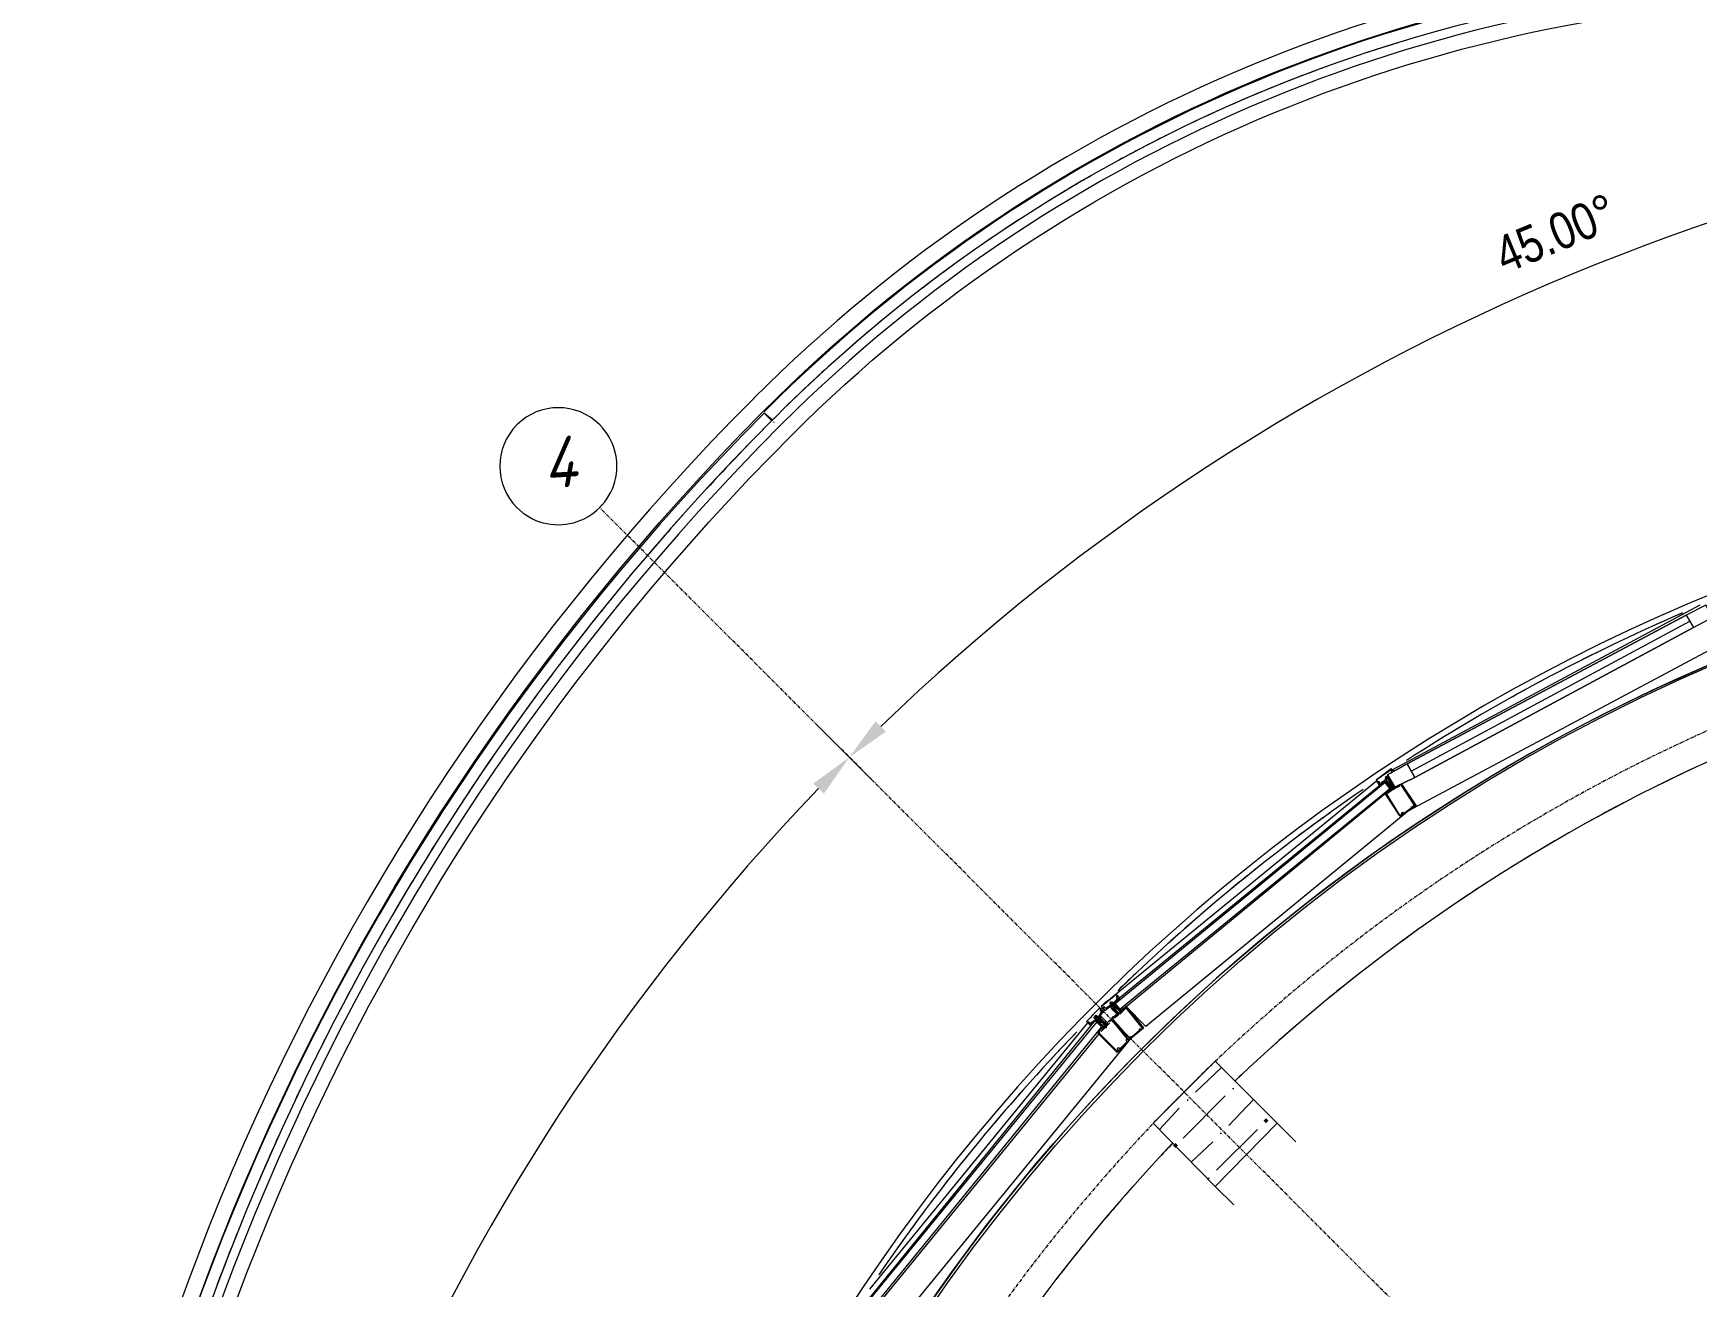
# Model space of a CAD drawing. Header units: millimetres. Extents: x 223 to 163467, y -12002 to 99672.
# Drawn here: x 89612 to 95294, y 3530 to 7812 of the extents above; entities that cross this region are included whole.
import ezdxf

# ---------------------------------------------------------------- set-up
doc = ezdxf.new("R2010")
doc.units = ezdxf.units.MM
doc.linetypes.add('ADSK_Линия сетки', pattern=[21, 12, -3, 3, -3])
for name, color, linetype, lineweight in [('A-ANNO-DIMS', 7, 'Continuous', 9), ('S-GRID', 7, 'Continuous', 9), ('S-GRID-IDEN', 7, 'Continuous', 9)]:
    doc.layers.add(name, color=color, linetype=linetype, lineweight=lineweight)
for name, color, linetype in [('PDF _A-AREA', 7, 'Continuous'), ('PDF _A-CLNG', 7, 'Continuous'), ('PDF _A-DETL', 7, 'Continuous'), ('PDF _A-DETL-GENF', 7, 'Continuous'), ('PDF _A-FLOR', 7, 'Continuous'), ('PDF _A-GLAZ', 7, 'Continuous'), ('PDF _A-GLAZ-CURT', 7, 'Continuous'), ('PDF _A-GLAZ-CWMG', 7, 'Continuous'), ('PDF _I-WALL', 7, 'Continuous'), ('PDF _S-BEAM', 7, 'Continuous'), ('PDF _S-COLS', 7, 'Continuous'), ('PDF _Ограждение', 7, 'Continuous')]:
    doc.layers.add(name, color=color, linetype=linetype)
doc.styles.add('GOST Common_I', font='ARIALN.TTF', dxfattribs={"height": 175})
doc.styles.add('GOST Common_I_6', font='ARIALN.TTF', dxfattribs={"height": 125})
doc.dimstyles.new('Диагональ_-_Gost_2_5мм', dxfattribs={"dimscale": 304.8, "dimtxt": 125.714375, "dimasz": 0.492126, "dimexe": 0.393701, "dimexo": 0.246063, "dimgap": 0.287073, "dimtad": 1, "dimdec": 0, "dimzin": 0, "dimdsep": 46, "dimtxsty": 'GOST Common_I_6', "dimsah": 1, "dimcen": 0.09, "dimdle": 0.393701, "dimazin": 0, "dimtfac": 1, "dimtdec": 4, "dimtix": 1, "dimtmove": 0, "dimatfit": 3, "dimfxl": 1, "dimtvp": 1, "dimtfill": 1, "dimtolj": 1, "dimtzin": 0, "dimarcsym": 2})

# ---------------------------------------------------------------- blocks, each defined once
blk = doc.blocks.new('Ось сетки - D8-489723-1 этаж')
at = {"layer": 'S-GRID-IDEN'}
for start, end in [(360, 180), (180, 360)]:
    blk.add_arc((0, 0), 4, start, end, dxfattribs=at)
blk = doc.blocks.new('*D333')
at = {"layer": 'A-ANNO-DIMS', "color": 0, "lineweight": -2, "transparency": 16777216}
for p, q in [((81110.1, 24600.2), (81311.7, 24398.7)), ((78830.9, 19097.7), (79115.9, 19097.7))]:
    blk.add_line(p, q, dxfattribs=at)
blk.add_arc((86612.7, 19097.7), 7616.7, 136.12837, 178.87163, dxfattribs=at)
at = {"layer": 'A-ANNO-DIMS', "color": 0, "transparency": 16777216}
for points in [[(81104, 24393.9), (81139.7, 24358.9), (81226.8, 24483.5)], [(79022.4, 19247.4), (78972.4, 19247.9), (78995.9, 19097.7)]]:
    blk.add_solid(points, dxfattribs=at)
at = {"layer": 'Defpoints', "color": 0, "transparency": 16777216}
for p in [(81057.1, 24653.2), (80016.4, 22906), (78755.9, 19097.7), (86612.7, 19097.7)]:
    blk.add_point(p, dxfattribs=at)
at = {"layer": 'A-ANNO-DIMS', "color": 0, "transparency": 16777216, "insert": (79437.1, 22069.9), "char_height": 125, "width": 588.088, "attachment_point": 5, "rotation": 67.5, "style": 'GOST Common_I_6', "bg_fill": 3, "box_fill_scale": 1.1, "bg_fill_color": 256, "bg_fill_true_color": 13158600, "bg_fill_transparency": 0}
blk.add_mtext('\\A1;45.00°', dxfattribs=at)
blk = doc.blocks.new('*D334')
at = {"layer": 'A-ANNO-DIMS', "color": 0, "lineweight": -2, "transparency": 16777216}
for p, q in [((86612.7, 26879.4), (86612.7, 26594.4)), ((81110.1, 24600.2), (81311.7, 24398.7))]:
    blk.add_line(p, q, dxfattribs=at)
blk.add_arc((86612.7, 19097.7), 7616.7, 91.12837, 133.87163, dxfattribs=at)
at = {"layer": 'A-ANNO-DIMS', "color": 0, "transparency": 16777216}
for points in [[(86462.4, 26737.9), (86462.9, 26687.9), (86612.7, 26714.4)], [(81351.4, 24570.7), (81316.4, 24606.4), (81226.8, 24483.5)]]:
    blk.add_solid(points, dxfattribs=at)
at = {"layer": 'Defpoints', "color": 0, "transparency": 16777216}
for p in [(86612.7, 26954.4), (84641.3, 26454.9), (81057.1, 24653.2), (86612.7, 19097.7)]:
    blk.add_point(p, dxfattribs=at)
at = {"layer": 'A-ANNO-DIMS', "color": 0, "transparency": 16777216, "insert": (83640.4, 26273.2), "char_height": 125, "width": 588.088, "attachment_point": 5, "rotation": 22.5, "style": 'GOST Common_I_6', "bg_fill": 3, "box_fill_scale": 1.1, "bg_fill_color": 256, "bg_fill_true_color": 13158600, "bg_fill_transparency": 0}
blk.add_mtext('\\A1;45.00°', dxfattribs=at)
blk = doc.blocks.new('оси')
at = {"layer": 'S-GRID', "linetype": 'ADSK_Линия сетки'}
blk.add_line((86612.7, 19097.7), (80374.1, 25336.2), dxfattribs=at)
blk.add_arc((86612.7, 19097.7), 6000, 192.09621, 182.95219, dxfattribs=at)
at = {"layer": 'S-GRID-IDEN', "xscale": 49.99999999999998, "yscale": 49.99999999999998, "zscale": 49.99999999999998, "rotation": 44.99999999989186}
blk.add_blockref('Ось сетки - D8-489723-1 этаж', (80232.7, 25477.7), dxfattribs=at)
at = {"layer": 'S-GRID-IDEN', "insert": (80176, 25575.9), "char_height": 175, "width": 158.734, "attachment_point": 1, "rotation": 3.436, "style": 'GOST Common_I'}
blk.add_mtext('\\fGOST Common|b0|i1|c204|p34|;\\W.9;4', dxfattribs=at)
at = {"layer": 'A-ANNO-DIMS'}
dim = blk.add_angular_dim_3p(base=(80016.4, 22906), center=(86612.7, 19097.7), p1=(81057.1, 24653.2), p2=(78755.9, 19097.7), dimstyle='Диагональ_-_Gost_2_5мм', override={"dimpost": '<>', "dimfxl": 6013.290219}, dxfattribs=at)
dim.commit()
dim.dimension.update_dxf_attribs({"geometry": '*D333', "text_midpoint": (79437.1, 22069.9)})
dim = blk.add_angular_dim_3p(base=(84641.3, 26454.9), center=(86612.7, 19097.7), p1=(86612.7, 26954.4), p2=(81057.1, 24653.2), dimstyle='Диагональ_-_Gost_2_5мм', override={"dimpost": '<>', "dimfxl": 6013.290219}, dxfattribs=at)
dim.commit()
dim.dimension.update_dxf_attribs({"geometry": '*D334', "text_midpoint": (83640.4, 26273.2)})

msp = doc.modelspace()

# ---------------------------------------------------------------- hatches: boundary and pattern name
at = {"layer": 'PDF _S-COLS', "lineweight": 15, "transparency": 33554559}
for points in [[(93822.8, 4105.8), (93818.6, 4101.6), (93814.4, 4097.4), (93818.6, 4093.1), (93822.8, 4088.9), (93827.1, 4093.1), (93831.3, 4097.4), (93827.1, 4101.6)], [(93513.8, 4021.2), (93509.6, 4016.9), (93505.3, 4012.7), (93509.6, 4008.5), (93513.8, 4004.2), (93518, 4008.5), (93522.3, 4012.7), (93518, 4016.9)]]:
    msp.add_hatch(color=256, dxfattribs=at).paths.add_polyline_path(points)

# ---------------------------------------------------------------- linework, layer by layer
at = {"layer": 'PDF _A-AREA', "lineweight": 15}
msp.add_lwpolyline([(94064.8, 7711, 0.013207), (93810.9, 7613.4, 0.013255), (93562, 7502.3)], format="xyb", dxfattribs=at)
for centre, radius, start, end in [((95781.8, 2864), 5142.1, 106.4687, 108.5063), ((95781.1, 2865.6), 5140.4, 116.5813, 118.6141), ((95781.1, 2865.7), 5140.3, 119.8057, 121.6628), ((95781.5, 2864.8), 5141.3, 122.915, 124.7277), ((95781.8, 2864.5), 5141.7, 126.0022, 127.8368), ((95781.5, 2864.9), 5141.1, 129.0508, 131.0175), ((95781.5, 2864.9), 5141.2, 132.0996, 134.4782), ((98050.8, 608.3), 8341.7, 135.12639, 137.41152), ((98050.3, 608.7), 8341.2, 138.1695, 139.75162), ((98050, 609), 8340.7, 140.65237, 142.10822), ((98050.6, 608.5), 8341.5, 143.05846, 144.4922), ((98051.7, 607.7), 8342.9, 145.41511, 146.93101), ((98050.6, 608.5), 8341.5, 147.76059, 149.73817), ((98051, 608.2), 8342, 150.09534, 152.38589), ((98050.4, 608.6), 8341.3, 153.14398, 154.72608), ((98050.1, 608.7), 8341, 155.62131, 157.08261), ((98051.1, 608.2), 8342.1, 158.02724, 159.46638)]:
    msp.add_arc(centre, radius, start, end, dxfattribs=at)
at = {"layer": 'PDF _A-CLNG', "lineweight": 15}
for centre, radius, start, end in [((97780.5, -45.3), 6400.5, 113.33532, 114.33478), ((97779.4, -42.7), 6397.7, 115.59262, 116.87271), ((97779.1, -42.4), 6397.3, 118.1304, 119.41058), ((97779.1, -42.5), 6397.4, 120.66826, 121.94841), ((97779.4, -43.1), 6398, 125.74958, 127.02412), ((97781.8, -46.1), 6401.8, 128.28766, 129.56691), ((97778.5, -42.2), 6396.7, 130.82493, 132.10521), ((97776.7, -40.4), 6394.2, 133.36274, 134.23125), ((97782, -45.7), 6401.7, 136.01102, 137.1805), ((97780.5, -44.2), 6399.5, 138.44442, 139.71865), ((97779.3, -43.2), 6398, 140.98205, 142.26208), ((97779.7, -43.5), 6398.5, 143.51984, 144.79977)]:
    msp.add_arc(centre, radius, start, end, dxfattribs=at)
at = {"layer": 'PDF _A-DETL', "lineweight": 15}
msp.add_circle((97789.7, -43.1), 6197.2, dxfattribs=at)
at = {"layer": 'PDF _A-DETL-GENF', "lineweight": 15}
for points in [[(94250.4, 5291.2), (94254.6, 5286.9), (94250.4, 5295.4), (94237.7, 5286.9), (94225, 5278.5), (94212.3, 5270), (94199.6, 5261.5), (94250.4, 5299.6), (94258.9, 5291.2)], [(94250.4, 5286.9), (94250.4, 5286.9)], [(94203.8, 5253.1), (94199.6, 5261.5), (94203.8, 5253.1)], [(94208.1, 5253.1), (94203.8, 5257.3)], [(94212.3, 5244.6), (94208.1, 5244.6), (94208.1, 5248.8), (94208.1, 5253.1), (94203.8, 5253.1)], [(94208.1, 5257.3), (94208.1, 5253.1), (94212.3, 5253.1), (94208.1, 5248.8)], [(94208.1, 5257.3), (94208.1, 5257.3)], [(94208.1, 5248.8), (94208.1, 5248.8)], [(94208.1, 5244.6), (94208.1, 5244.6)], [(94212.3, 5253.1), (94212.3, 5253.1)], [(94212.3, 5248.8), (94212.3, 5248.8)], [(94212.3, 5248.8), (94212.3, 5248.8)], [(94216.5, 5253.1), (94229.2, 5261.5), (94216.5, 5248.8)], [(94216.5, 5253.1), (94216.5, 5253.1)], [(94229.2, 5265.8), (94237.7, 5274.2), (94237.7, 5270), (94233.5, 5270)], [(94233.5, 5274.2), (94229.2, 5270), (94233.5, 5265.8), (94241.9, 5270)], [(94237.7, 5270), (94229.2, 5261.5), (94233.5, 5265.8)], [(94229.2, 5265.8), (94229.2, 5265.8)], [(94229.2, 5265.8), (94229.2, 5265.8)], [(94241.9, 5248.8), (94237.7, 5248.8), (94246.2, 5253.1), (94258.9, 5231.9), (94258.9, 5227.7), (94241.9, 5248.8), (94237.7, 5257.3), (94233.5, 5261.5), (94229.2, 5261.5)], [(94229.2, 5261.5), (94229.2, 5261.5)], [(94229.2, 5257.3), (94233.5, 5253.1), (94237.7, 5244.6), (94241.9, 5244.6), (94250.4, 5227.7), (94241.9, 5240.4), (94246.2, 5244.6), (94241.9, 5248.8), (94246.2, 5253.1), (94250.4, 5244.6)], [(94284.3, 5248.8), (94335.1, 5172.6), (94280, 5138.8), (94229.2, 5215), (94237.7, 5223.4)], [(94233.5, 5270), (94233.5, 5270)], [(94233.5, 5265.8), (94233.5, 5265.8)], [(94233.5, 5265.8), (94233.5, 5265.8)], [(94241.9, 5265.8), (94233.5, 5261.5)], [(94233.5, 5261.5), (94233.5, 5261.5)], [(94237.7, 5248.8), (94233.5, 5257.3), (94237.7, 5257.3)], [(94233.5, 5257.3), (94233.5, 5257.3)], [(94233.5, 5253.1), (94233.5, 5257.3)], [(94246.2, 5270), (94241.9, 5265.8), (94246.2, 5261.5), (94241.9, 5261.5), (94237.7, 5265.8)], [(94237.7, 5257.3), (94237.7, 5257.3)], [(94241.9, 5270), (94241.9, 5270)], [(94241.9, 5265.8), (94241.9, 5265.8)], [(94241.9, 5261.5), (94246.2, 5253.1), (94241.9, 5261.5)], [(94246.2, 5261.5), (94250.4, 5253.1), (94254.6, 5253.1), (94254.6, 5248.8)], [(94246.2, 5261.5), (94246.2, 5261.5)], [(94246.2, 5253.1), (94246.2, 5253.1)], [(94250.4, 5253.1), (94250.4, 5253.1)], [(94267.3, 5236.1), (94263.1, 5236.1), (94254.6, 5248.8), (94250.4, 5248.8)], [(94258.9, 5231.9), (94254.6, 5231.9), (94254.6, 5227.7), (94250.4, 5231.9), (94254.6, 5231.9), (94254.6, 5236.1), (94258.9, 5236.1), (94263.1, 5236.1)], [(94250.4, 5231.9), (94250.4, 5231.9)], [(94254.6, 5253.1), (94254.6, 5253.1)], [(94254.6, 5231.9), (94254.6, 5231.9)], [(94258.9, 5236.1), (94258.9, 5236.1)], [(94258.9, 5231.9), (94258.9, 5231.9)], [(94280, 5240.4), (94263.1, 5231.9)], [(94263.1, 5236.1), (94263.1, 5236.1)], [(94263.1, 5236.1), (94263.1, 5236.1)], [(94263.1, 5231.9), (94263.1, 5231.9)], [(94267.3, 5240.4), (94267.3, 5240.4)], [(94275.8, 5240.4), (94275.8, 5240.4)], [(94280, 5244.6), (94280, 5244.6)], [(94288.5, 5147.2), (94284.3, 5147.2), (94288.5, 5151.5), (94292.7, 5147.2), (94322.4, 5168.4), (94318.1, 5168.4), (94326.6, 5172.6), (94330.8, 5172.6), (94284.3, 5244.6)], [(94246.2, 5227.7), (94246.2, 5223.4), (94254.6, 5227.7), (94237.7, 5215), (94237.7, 5219.2), (94233.5, 5215), (94280, 5138.8), (94284.3, 5143)], [(94237.7, 5223.4), (94237.7, 5223.4)], [(94241.9, 5223.4), (94241.9, 5227.7)], [(94241.9, 5223.4), (94241.9, 5223.4)], [(94241.9, 5223.4), (94241.9, 5223.4)], [(94241.9, 5219.2), (94241.9, 5219.2)], [(94250.4, 5223.4), (94246.2, 5227.7), (94250.4, 5227.7)], [(94246.2, 5227.7), (94246.2, 5227.7)], [(94246.2, 5223.4), (94246.2, 5223.4)], [(94250.4, 5227.7), (94250.4, 5227.7)], [(94250.4, 5227.7), (94250.4, 5227.7)], [(94250.4, 5227.7), (94250.4, 5227.7)], [(94326.6, 5172.6), (94326.6, 5172.6)], [(94284.3, 5143), (94284.3, 5143)], [(94292.7, 5151.5), (94292.7, 5151.5)], [(94318.1, 5168.4), (94318.1, 5168.4)], [(93272.5, 4474.1), (93268.3, 4478.4), (93268.3, 4482.6), (93268.3, 4486.8), (93272.5, 4482.6), (93276.7, 4482.6), (93289.4, 4491.1), (93293.7, 4495.3), (93297.9, 4495.3), (93302.1, 4491.1), (93306.4, 4491.1), (93306.4, 4495.3), (93314.8, 4486.8), (93314.8, 4482.6), (93327.5, 4469.9), (93331.8, 4469.9), (93327.5, 4465.7), (93323.3, 4469.9), (93319.1, 4465.7), (93314.8, 4465.7)], [(93293.7, 4491.1), (93276.7, 4478.4)], [(93289.4, 4495.3), (93297.9, 4503.8), (93297.9, 4499.5), (93293.7, 4499.5)], [(93293.7, 4503.8), (93289.4, 4499.5), (93293.7, 4495.3)], [(93306.4, 4495.3), (93302.1, 4499.5), (93297.9, 4499.5), (93289.4, 4491.1)], [(93289.4, 4495.3), (93289.4, 4495.3)], [(93289.4, 4495.3), (93289.4, 4495.3)], [(93289.4, 4491.1), (93289.4, 4491.1)], [(93302.1, 4478.4), (93297.9, 4486.8), (93293.7, 4491.1), (93302.1, 4495.3), (93319.1, 4512.2), (93323.3, 4512.2)], [(93293.7, 4495.3), (93293.7, 4495.3)], [(93293.7, 4491.1), (93293.7, 4491.1)], [(93297.9, 4495.3), (93302.1, 4499.5), (93314.8, 4512.2), (93319.1, 4516.5), (93323.3, 4516.5)], [(93297.9, 4495.3), (93297.9, 4495.3)], [(93302.1, 4499.5), (93302.1, 4499.5)], [(93302.1, 4495.3), (93302.1, 4495.3)], [(93302.1, 4491.1), (93310.6, 4482.6), (93327.5, 4465.7), (93323.3, 4461.4), (93306.4, 4478.4), (93310.6, 4478.4), (93310.6, 4482.6), (93306.4, 4478.4), (93302.1, 4478.4), (93310.6, 4486.8), (93310.6, 4482.6)], [(93302.1, 4491.1), (93302.1, 4491.1)], [(93306.4, 4495.3), (93306.4, 4495.3)], [(93310.6, 4486.8), (93306.4, 4491.1)], [(93319.1, 4520.7), (93310.6, 4529.2), (93314.8, 4520.7), (93310.6, 4520.7), (93314.8, 4516.5), (93314.8, 4512.2), (93310.6, 4512.2)], [(93314.8, 4520.7), (93314.8, 4520.7)], [(93319.1, 4516.5), (93319.1, 4516.5)], [(93319.1, 4516.5), (93319.1, 4516.5)], [(93319.1, 4512.2), (93319.1, 4512.2)], [(93225.9, 4423.3), (93221.7, 4423.3), (93217.5, 4427.6), (93209, 4436), (93217.5, 4431.8), (93217.5, 4436), (93217.5, 4431.8), (93221.7, 4431.8), (93221.7, 4427.6)], [(93217.5, 4436), (93217.5, 4436)], [(93234.4, 4448.7), (93242.9, 4457.2), (93247.1, 4453), (93238.6, 4444.5), (93242.9, 4448.7), (93242.9, 4453), (93234.4, 4448.7), (93238.6, 4444.5), (93238.6, 4440.3), (93225.9, 4431.8)], [(93247.1, 4448.7), (93242.9, 4444.5), (93242.9, 4440.3), (93225.9, 4427.6)], [(93238.6, 4448.7), (93238.6, 4448.7)], [(93238.6, 4448.7), (93238.6, 4448.7)], [(93238.6, 4440.3), (93242.9, 4436), (93251.3, 4427.6), (93264, 4414.9)], [(93242.9, 4448.7), (93247.1, 4453), (93251.3, 4453), (93259.8, 4465.7)], [(93242.9, 4453), (93242.9, 4453)], [(93242.9, 4448.7), (93242.9, 4448.7)], [(93242.9, 4448.7), (93242.9, 4448.7)], [(93251.3, 4431.8), (93247.1, 4440.3), (93242.9, 4444.5)], [(93242.9, 4436), (93247.1, 4440.3), (93255.6, 4431.8)], [(93242.9, 4440.3), (93242.9, 4440.3)], [(93251.3, 4453), (93255.6, 4448.7), (93251.3, 4448.7), (93251.3, 4444.5), (93247.1, 4448.7), (93251.3, 4448.7), (93264, 4465.7)], [(93285.2, 4436), (93293.7, 4444.5), (93361.4, 4376.8), (93314.8, 4330.2), (93247.1, 4397.9), (93255.6, 4406.4)], [(93247.1, 4440.3), (93247.1, 4440.3)], [(93251.3, 4448.7), (93251.3, 4448.7)], [(93259.8, 4440.3), (93251.3, 4444.5), (93259.8, 4436), (93276.7, 4419.1), (93276.7, 4414.9), (93272.5, 4414.9), (93255.6, 4431.8), (93259.8, 4431.8), (93259.8, 4436), (93255.6, 4431.8), (93251.3, 4431.8), (93259.8, 4440.3), (93259.8, 4436)], [(93251.3, 4444.5), (93251.3, 4444.5)], [(93255.6, 4402.2), (93251.3, 4397.9), (93314.8, 4334.4), (93319.1, 4338.7), (93314.8, 4342.9), (93319.1, 4347.1), (93323.3, 4342.9), (93348.7, 4368.3), (93344.5, 4372.5), (93348.7, 4376.8), (93352.9, 4372.5), (93357.2, 4376.8), (93293.7, 4440.3), (93289.4, 4436)], [(93264, 4469.9), (93259.8, 4465.7), (93259.8, 4469.9), (93259.8, 4474.1), (93255.6, 4474.1), (93259.8, 4474.1), (93255.6, 4482.6), (93264, 4474.1), (93264, 4469.9), (93264, 4474.1), (93268.3, 4469.9), (93268.3, 4465.7)], [(93255.6, 4448.7), (93264, 4440.3), (93264, 4436), (93276.7, 4427.6), (93281, 4427.6), (93281, 4431.8)], [(93255.6, 4448.7), (93255.6, 4448.7)], [(93268.3, 4478.4), (93259.8, 4486.8), (93268.3, 4478.4)], [(93259.8, 4474.1), (93259.8, 4474.1)], [(93264, 4469.9), (93264, 4469.9)], [(93264, 4465.7), (93264, 4465.7)], [(93264, 4465.7), (93264, 4465.7)], [(93264, 4440.3), (93264, 4440.3)], [(93264, 4436), (93264, 4436)], [(93281, 4427.6), (93276.7, 4423.3), (93264, 4436), (93264, 4431.8)], [(93268.3, 4486.8), (93268.3, 4486.8)], [(93268.3, 4478.4), (93268.3, 4478.4)], [(93272.5, 4482.6), (93272.5, 4482.6)], [(93272.5, 4478.4), (93272.5, 4478.4)], [(93272.5, 4474.1), (93272.5, 4474.1)], [(93276.7, 4482.6), (93276.7, 4482.6)], [(93276.7, 4478.4), (93276.7, 4478.4)], [(93285.2, 4436), (93285.2, 4436)], [(93289.4, 4486.8), (93293.7, 4482.6)], [(93289.4, 4436), (93289.4, 4436)], [(93306.4, 4457.2), (93310.6, 4457.2), (93319.1, 4461.4), (93314.8, 4461.4), (93302.1, 4474.1), (93306.4, 4474.1), (93302.1, 4474.1), (93293.7, 4482.6), (93293.7, 4486.8), (93297.9, 4486.8), (93306.4, 4478.4)], [(93293.7, 4486.8), (93293.7, 4486.8)], [(93336, 4474.1), (93336, 4478.4), (93344.5, 4486.8), (93403.7, 4414.9), (93352.9, 4372.5), (93293.7, 4444.5), (93302.1, 4453)], [(93297.9, 4486.8), (93297.9, 4486.8)], [(93297.9, 4486.8), (93297.9, 4486.8)], [(93319.1, 4457.2), (93306.4, 4448.7), (93302.1, 4448.7), (93297.9, 4444.5), (93357.2, 4376.8), (93357.2, 4381), (93361.4, 4385.2), (93365.6, 4385.2), (93391, 4406.4), (93391, 4410.6), (93395.3, 4410.6)], [(93302.1, 4453), (93302.1, 4453)], [(93310.6, 4474.1), (93306.4, 4474.1), (93319.1, 4461.4), (93323.3, 4465.7)], [(93306.4, 4457.2), (93306.4, 4457.2)], [(93306.4, 4453), (93306.4, 4453)], [(93310.6, 4478.4), (93310.6, 4478.4)], [(93310.6, 4457.2), (93310.6, 4457.2)], [(93314.8, 4486.8), (93314.8, 4486.8)], [(93314.8, 4482.6), (93314.8, 4482.6)], [(93327.5, 4469.9), (93314.8, 4478.4)], [(93314.8, 4461.4), (93314.8, 4461.4)], [(93314.8, 4461.4), (93314.8, 4461.4)], [(93314.8, 4461.4), (93314.8, 4461.4)], [(93314.8, 4457.2), (93314.8, 4457.2)], [(93319.1, 4465.7), (93319.1, 4465.7)], [(93319.1, 4461.4), (93319.1, 4461.4)], [(93319.1, 4461.4), (93319.1, 4461.4)], [(93319.1, 4461.4), (93319.1, 4461.4)], [(93323.3, 4469.9), (93323.3, 4469.9)], [(93323.3, 4465.7), (93323.3, 4465.7)], [(93399.5, 4410.6), (93399.5, 4414.9), (93344.5, 4482.6), (93340.2, 4478.4), (93327.5, 4465.7)], [(93327.5, 4469.9), (93327.5, 4469.9)], [(93327.5, 4469.9), (93327.5, 4469.9)], [(93327.5, 4465.7), (93327.5, 4465.7)], [(93331.8, 4478.4), (93331.8, 4478.4)], [(93331.8, 4474.1), (93331.8, 4478.4)], [(93331.8, 4474.1), (93331.8, 4474.1)], [(93336, 4478.4), (93336, 4478.4)], [(93336, 4478.4), (93336, 4478.4)], [(93336, 4474.1), (93336, 4474.1)], [(93340.2, 4478.4), (93340.2, 4478.4)], [(93217.5, 4431.8), (93217.5, 4431.8)], [(93217.5, 4427.6), (93217.5, 4427.6)], [(93217.5, 4427.6), (93217.5, 4427.6)], [(93221.7, 4431.8), (93221.7, 4431.8)], [(93221.7, 4427.6), (93221.7, 4427.6)], [(93221.7, 4423.3), (93221.7, 4423.3)], [(93225.9, 4431.8), (93225.9, 4431.8)], [(93225.9, 4427.6), (93225.9, 4427.6)], [(93225.9, 4427.6), (93225.9, 4427.6)], [(93225.9, 4423.3), (93225.9, 4423.3)], [(93251.3, 4427.6), (93255.6, 4427.6), (93251.3, 4427.6)], [(93259.8, 4427.6), (93255.6, 4427.6), (93268.3, 4414.9), (93268.3, 4419.1), (93272.5, 4419.1), (93272.5, 4423.3), (93276.7, 4423.3)], [(93255.6, 4427.6), (93255.6, 4427.6)], [(93255.6, 4406.4), (93255.6, 4406.4)], [(93255.6, 4406.4), (93255.6, 4406.4)], [(93255.6, 4402.2), (93255.6, 4402.2)], [(93259.8, 4431.8), (93259.8, 4431.8)], [(93289.4, 4431.8), (93276.7, 4419.1), (93272.5, 4419.1), (93272.5, 4414.9), (93259.8, 4402.2)], [(93259.8, 4410.6), (93264, 4410.6), (93268.3, 4414.9)], [(93259.8, 4410.6), (93259.8, 4410.6)], [(93259.8, 4410.6), (93259.8, 4410.6)], [(93259.8, 4406.4), (93259.8, 4406.4)], [(93259.8, 4406.4), (93259.8, 4406.4)], [(93264, 4414.9), (93264, 4414.9)], [(93264, 4410.6), (93264, 4410.6)], [(93264, 4410.6), (93264, 4410.6)], [(93268.3, 4419.1), (93268.3, 4419.1)], [(93268.3, 4414.9), (93268.3, 4414.9)], [(93268.3, 4414.9), (93268.3, 4414.9)], [(93272.5, 4423.3), (93272.5, 4423.3)], [(93272.5, 4419.1), (93272.5, 4419.1)], [(93276.7, 4427.6), (93276.7, 4427.6)], [(93276.7, 4423.3), (93276.7, 4423.3)], [(93276.7, 4423.3), (93276.7, 4423.3)], [(93276.7, 4419.1), (93276.7, 4419.1)], [(93281, 4431.8), (93281, 4431.8)], [(93281, 4427.6), (93281, 4427.6)], [(93285.2, 4431.8), (93285.2, 4431.8)], [(93289.4, 4431.8), (93289.4, 4431.8)], [(93352.9, 4376.8), (93352.9, 4376.8)], [(93357.2, 4381), (93357.2, 4381)], [(93365.6, 4385.2), (93365.6, 4385.2)], [(93391, 4406.4), (93391, 4406.4)], [(93395.3, 4410.6), (93395.3, 4410.6)], [(93314.8, 4338.7), (93314.8, 4338.7)], [(93323.3, 4347.1), (93323.3, 4347.1)], [(93344.5, 4368.3), (93344.5, 4368.3)]]:
    msp.add_lwpolyline(points, dxfattribs=at)
for points in [[(93310.6, 4529.2), (93297.9, 4516.5), (93285.2, 4508), (93272.5, 4499.5), (93259.8, 4486.8)], [(93255.6, 4482.6), (93242.9, 4469.9), (93230.2, 4457.2), (93221.7, 4448.7), (93209, 4436)]]:
    msp.add_lwpolyline(points, close=True, dxfattribs=at)
at = {"layer": 'PDF _A-FLOR', "lineweight": 15}
msp.add_lwpolyline([(101363.2, 5283, 0.600453), (91360, -43.6, 1), (104199.5, -43.6, 0.247585), (101404.5, 5255)], format="xyb", dxfattribs=at)
for centre, radius, start, end in [((97779.6, -43.2), 5898.7, 115.0323, 116.36173), ((97780.8, -45.4), 5901.2, 117.6309, 118.95977), ((97779.6, -43.3), 5898.7, 120.22874, 121.55817), ((97779.9, -43.8), 5899.4, 122.82719, 124.15647), ((97780.6, -44.8), 5900.6, 125.42564, 126.76014), ((97778.8, -42.4), 5897.6, 128.02896, 129.35863), ((97779.3, -43), 5898.3, 130.62744, 131.96244), ((97775.5, -39.1), 5892.9, 133.22557, 133.5445), ((97777.2, -41.2), 5895.6, 136.45533, 137.15886), ((97778.6, -42.5), 5897.5, 138.42203, 139.76271), ((97778.6, -42.7), 5897.6, 141.02046, 142.36661)]:
    msp.add_arc(centre, radius, start, end, dxfattribs=at)
at = {"layer": 'PDF _A-GLAZ', "lineweight": 15}
for points in [[(95257.9, 5824.5), (95283.3, 5782.2), (95346.8, 5816.1), (95325.6, 5858.4)], [(95283.3, 5782.2), (95346.8, 5816.1), (95325.6, 5858.4), (95257.9, 5824.5)], [(95257.9, 5824.5), (94305.4, 5316.6)], [(94330.8, 5270), (95283.3, 5782.2)], [(94305.4, 5316.6), (94330.8, 5270), (94263.1, 5236.1), (94237.7, 5278.5)], [(94263.1, 5236.1), (94330.8, 5270), (94305.4, 5316.6), (94237.7, 5278.5)]]:
    msp.add_lwpolyline(points, close=True, dxfattribs=at)
for points in [[(94318.1, 5291.2), (95270.6, 5803.4)], [(94237.7, 5278.5), (94263.1, 5236.1)]]:
    msp.add_lwpolyline(points, dxfattribs=at)
at = {"layer": 'PDF _A-GLAZ-CURT', "lineweight": 15}
for points in [[(93323.3, 4478.4), (94246.2, 5231.9), (94229.2, 5253.1), (93306.4, 4495.3)], [(92493.6, 3475.1), (93276.7, 4436), (93259.8, 4453), (92472.4, 3492)]]:
    msp.add_lwpolyline(points, close=True, dxfattribs=at)
at = {"layer": 'PDF _A-GLAZ-CWMG', "lineweight": 15}
for points in [[(97772.5, 6209.8), (96566, 6087), (95389.1, 5731.4), (94309.7, 5155.7), (93412.2, 4419.1), (93344.5, 4486.8), (94229.2, 5215)], [(95304.5, 5858.4), (94254.6, 5295.4)], [(94258.9, 5291.2), (94250.4, 5299.6), (94199.6, 5261.5), (94208.1, 5244.6), (94229.2, 5257.3), (94250.4, 5227.7), (94229.2, 5215), (94280, 5138.8), (94335.1, 5172.6), (94284.3, 5248.8)], [(94199.6, 5257.3), (93310.6, 4529.2)], [(94229.2, 5257.3), (93323.3, 4516.5)], [(94225, 5282.7), (94225, 5278.5)], [(94225, 5278.5), (94225, 5278.5)], [(94254.6, 5253.1), (94241.9, 5270), (94246.2, 5270)], [(94246.2, 5270), (94241.9, 5265.8)], [(93323.3, 4512.2), (93323.3, 4512.2)], [(93344.5, 4491.1), (93344.5, 4486.8)], [(93238.6, 4440.3), (92468.2, 3492)], [(93251.3, 4453), (93255.6, 4453), (93259.8, 4453)], [(93276.7, 4436), (93281, 4431.8)], [(93213.2, 4431.8), (92468.2, 3521.6)], [(93251.3, 4393.7), (92514.7, 3492)], [(93281, 4431.8), (93281, 4431.8)], [(91549.6, 1142.5), (91439.5, 20.7), (91532.6, 20.7), (91646.9, 1155.2), (91998.3, 2332.1), (92574, 3415.8), (93352.9, 4368.3)]]:
    msp.add_lwpolyline(points, dxfattribs=at)
for points in [[(93259.8, 4486.8), (93272.5, 4474.1), (93289.4, 4486.8), (93314.8, 4461.4), (93293.7, 4444.5), (93352.9, 4372.5), (93403.7, 4414.9), (93344.5, 4486.8), (93327.5, 4474.1), (93306.4, 4499.5), (93323.3, 4516.5), (93310.6, 4529.2)], [(93255.6, 4482.6), (93209, 4436), (93221.7, 4423.3), (93238.6, 4440.3), (93264, 4414.9), (93247.1, 4397.9), (93314.8, 4330.2), (93361.4, 4376.8), (93293.7, 4444.5), (93276.7, 4427.6), (93251.3, 4453), (93268.3, 4469.9)]]:
    msp.add_lwpolyline(points, close=True, dxfattribs=at)
at = {"layer": 'PDF _I-WALL', "lineweight": 15}
msp.add_lwpolyline([(91580.1, -43.6, -0.517528), (99843.7, 5802.4, 0.521271), (91580.6, -117.3, 0.00163), (91581.2, -157.7)], format="xyb", dxfattribs=at)
msp.add_lwpolyline([(93264, 4482.6), (93259.8, 4478.4)], dxfattribs=at)
for centre, radius, start, end in [((95781.6, 2864.8), 5238.7, 90, 135.0824), ((95781.6, 2864.8), 5141.3, 90, 135.0824), ((98050.7, 608.4), 8439, 135.0824, 180), ((98050.7, 608.4), 8341.7, 135.0824, 180), ((97779.7, -43.6), 5899.1, 91.45569, 133.54432), ((97779.7, -43.6), 6398.6, 113.36242, 122.92054), ((97779.8, -43.6), 6398.6, 124.50808, 134.12109), ((97779.7, -43.5), 6398.5, 136.02169, 145.60734), ((97779.7, -43.6), 5899.1, 136.45568, 178.54431)]:
    msp.add_arc(centre, radius, start, end, dxfattribs=at)
at = {"layer": 'PDF _S-BEAM', "lineweight": 15}
msp.add_lwpolyline([(92108.4, 6514.6, 0.19895), (89665.8, 592.2, -0.198356), (92104.1, 6518.8, -0.20117), (95804, 8051.2, 0.199969), (92108.4, 6518.8)], format="xyb", dxfattribs=at)
msp.add_lwpolyline([(92138, 6489.2), (92108.4, 6514.6), (92133.8, 6489.2)], dxfattribs=at)
msp.add_arc((95769.1, 2900.3), 5099.4, 135.3356, 135.369, dxfattribs=at)
at = {"layer": 'PDF _S-COLS', "lineweight": 15}
msp.add_lwpolyline([(93437.6, 4088.9), (93649.3, 3873), (93860.9, 4088.9), (93649.3, 4300.6)], close=True, dxfattribs=at)
for points in [[(93581.5, 4194.7), (93670.4, 4279.4)], [(93708.5, 4207.4), (93712.8, 4207.4)], [(93539.2, 4038.1), (93683.1, 4182)], [(93556.1, 4165.1), (93556.1, 4169.3)], [(93695.8, 4080.4), (93780.5, 4169.3)], [(93458.8, 4067.7), (93526.5, 4139.7)], [(93653.5, 3928), (93793.2, 4067.7)], [(93666.2, 4055), (93670.4, 4055)], [(93860.9, 4088.9), (93924.4, 4025.4)], [(93568.8, 3957.7), (93640.8, 4025.4)], [(93623.9, 3898.4), (93628.1, 3902.6)], [(93712.8, 3809.5), (93649.3, 3873)]]:
    msp.add_lwpolyline(points, dxfattribs=at)
at = {"layer": 'PDF _Ограждение', "lineweight": 15}
for points in [[(105828.4, 604.9, 0.197924), (103402.7, 6476.5, 0.197639), (99779, 7979.3), (95787.1, 7979.3, 0.197875), (92167.6, 6476.5, 0.198519), (89737.7, 604.9), (89737.7, -698.9, 0.19779)], [(95782.8, -8022.5, -0.1985), (92201.5, -6532.4, -0.198841), (89788.5, -698.9), (89788.5, 604.9, -0.198833), (92201.5, 6438.4, -0.198246), (95787.1, 7928.5), (99779, 7928.5, -0.198719), (103364.6, 6438.4, -0.198841), (105777.6, 604.9), (105777.6, -698.9, -0.198833), (103364.6, -6532.4, -0.19907), (99779, -8022.5), (99482.7, -8022.5)]]:
    msp.add_lwpolyline(points, format="xyb", dxfattribs=at)

# ---------------------------------------------------------------- next in the draw order: block references
at = {"lineweight": 15}
msp.add_blockref('оси', (11172.5, -19144.7), dxfattribs=at)

doc.saveas('drawing.dxf')
